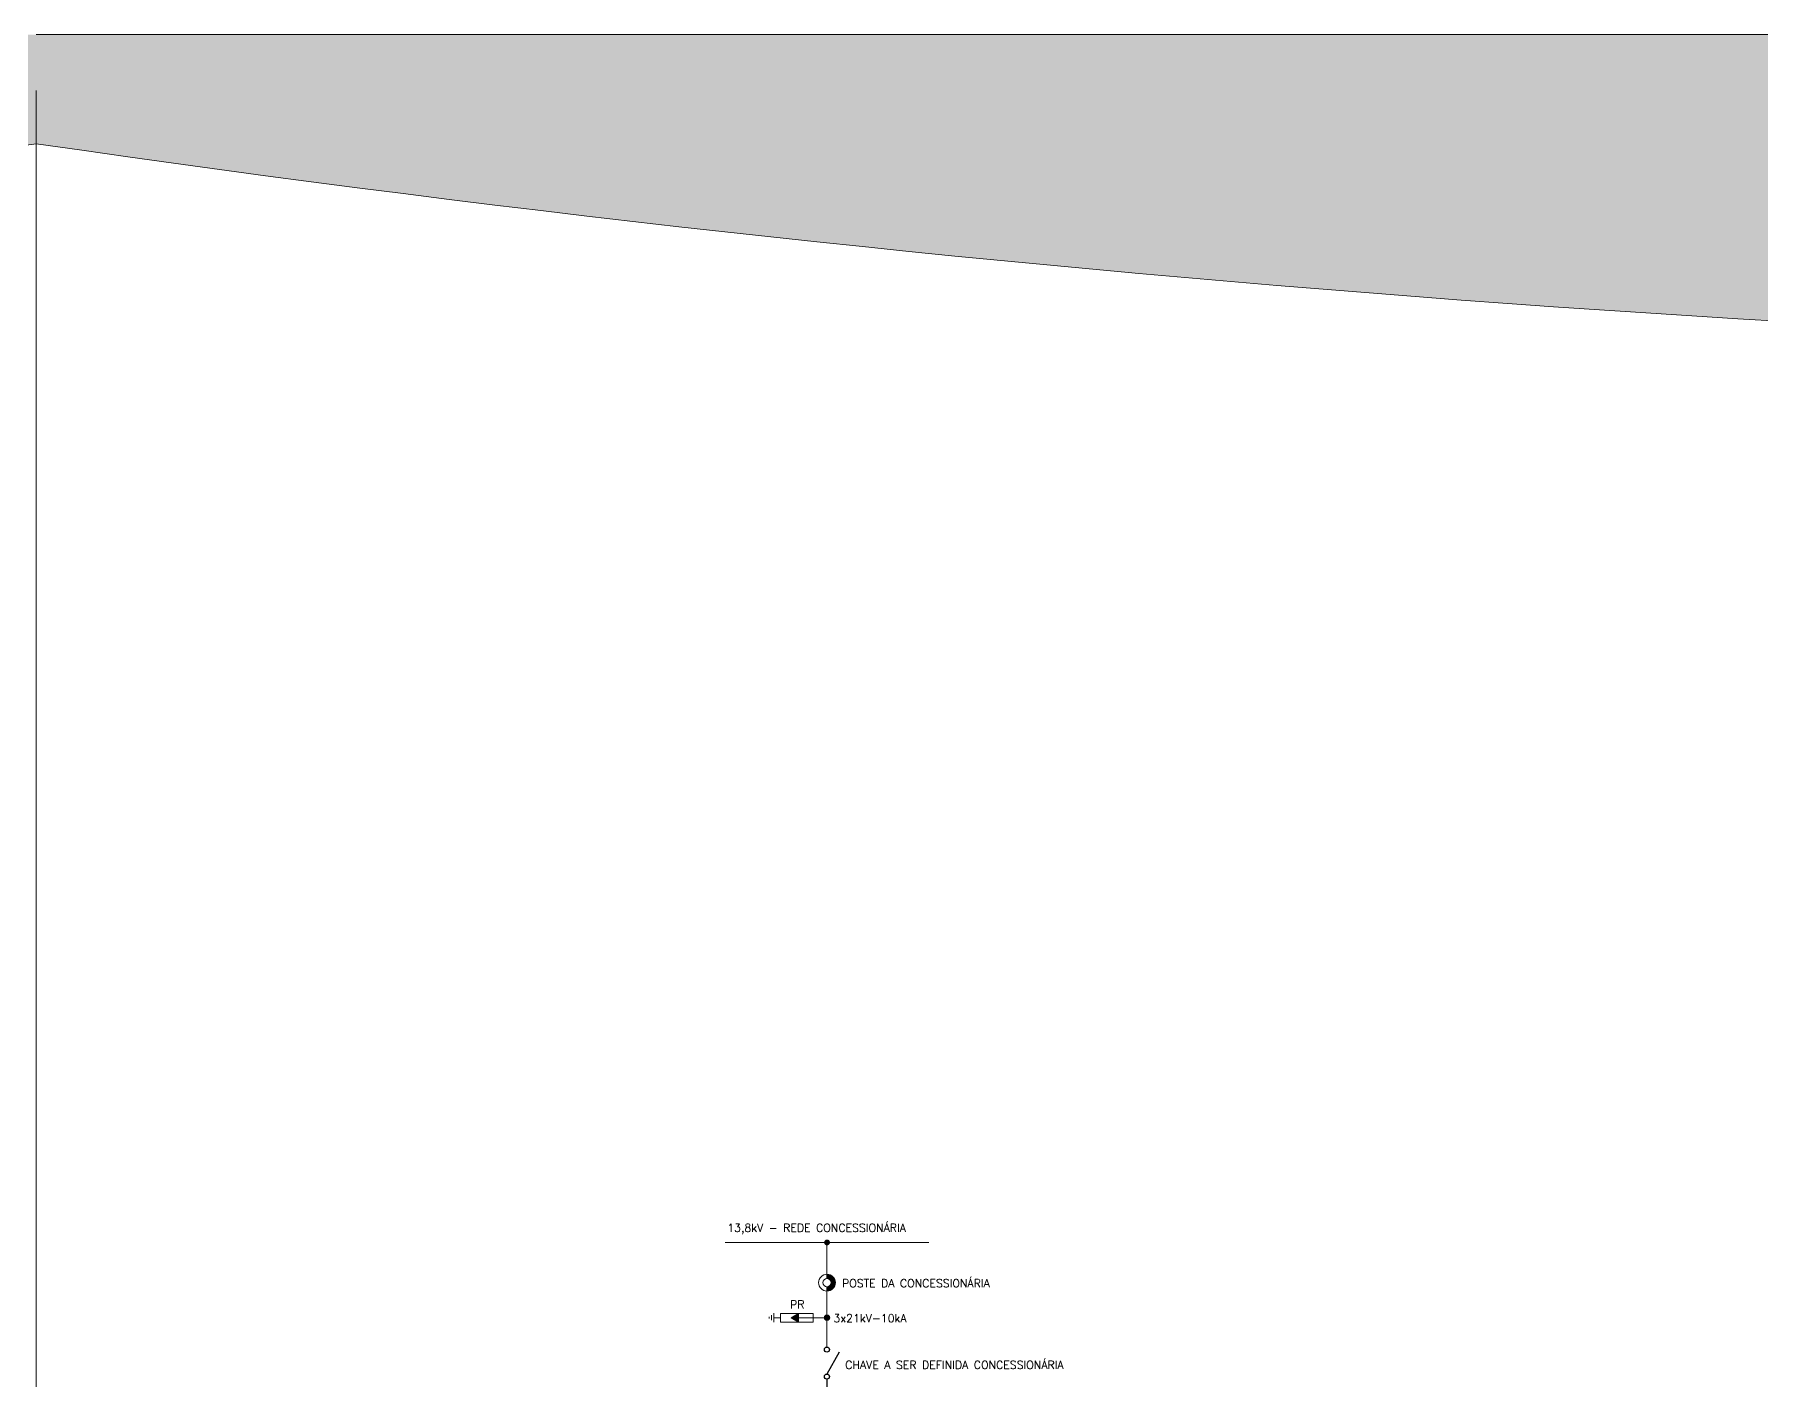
# Model space of a CAD drawing. Extents: x 2368 to 5238, y 905 to 1916.
# Drawn here: x 2595.09 to 2613.47, y 975.36 to 989.69 of the extents above; entities that cross this region are included whole.
import ezdxf

# ---------------------------------------------------------------- set-up
doc = ezdxf.new("R2010")
doc.units = 0
doc.header["$LTSCALE"] = 10
doc.linetypes.add('DASHEDX2', pattern=[38.1, 25.4, -12.7])
doc.layers.get('0').update_dxf_attribs({"linetype": 'CONTINUOUS'})
doc.layers.add('Eletroduto Elétrico', color=3, linetype='CONTINUOUS')
doc.layers.add('TEXTO', color=2, linetype='CONTINUOUS', lineweight=15)
doc.styles.add('CP', font='simplex.shx')

msp = doc.modelspace()

# ---------------------------------------------------------------- hatches: boundary and pattern name
at = {"layer": 'TEXTO', "linetype": 'ByBlock', "ltscale": 5}
h = msp.add_hatch(color=200, dxfattribs=at)
h.dxf.hatch_style = 1
h.paths.add_polyline_path([(2595.109, 988.525), (2595.109, 989.687), (2532.361, 989.687), (2532.361, 988.525, 0.07223)])
h = msp.add_hatch(color=200, dxfattribs=at)
h.dxf.hatch_style = 1
h.paths.add_polyline_path([(2657.857, 988.525), (2657.857, 989.687), (2595.109, 989.687), (2595.109, 988.525, 0.07223)])
at = {"layer": 'TEXTO'}
h = msp.add_hatch(color=1, dxfattribs=at)
h.dxf.hatch_style = 1
h.paths.add_polyline_path([(2603.615, 976.404, 0.414214), (2603.525, 976.494), (2603.525, 976.447, -0.414214), (2603.568, 976.404, -0.414214), (2603.525, 976.362), (2603.525, 976.315, 0.414214)])
at = {"layer": 'TEXTO', "ltscale": 0.4}
h = msp.add_hatch(color=1, dxfattribs=at)
h.dxf.hatch_style = 1
h.paths.add_polyline_path([(2603.221, 976.077), (2603.144, 976.031), (2603.221, 975.985)])
at = {"layer": 'TEXTO'}
h = msp.add_hatch(color=1, dxfattribs=at)
edge = h.paths.add_edge_path()
edge.add_arc((2603.525, 976.031), 0.0288, 143.1388, 503.1388)

# ---------------------------------------------------------------- linework, layer by layer
at = {"color": 1}
msp.add_line((2603.653, 975.664), (2603.525, 975.431), dxfattribs=at)
for centre in [(2603.525, 975.691), (2603.525, 975.404)]:
    msp.add_circle(centre, 0.027, dxfattribs=at)
at = {"layer": 'Eletroduto Elétrico', "color": 1, "ltscale": 0.4}
msp.add_line((2603.525, 975.377), (2603.525, 975.156), dxfattribs=at)
at = {"layer": 'TEXTO', "color": 200, "linetype": 'ByBlock', "ltscale": 5}
msp.add_line((2595.109, 989.687), (2657.823, 989.687), dxfattribs=at)
at = {"layer": 'TEXTO', "color": 200, "linetype": 'DASHEDX2', "ltscale": 50}
for p, q in [((2595.109, 989.092), (2595.109, 948.338)), ((2595.109, 948.338), (2595.109, 989.092))]:
    msp.add_line(p, q, dxfattribs=at)
at = {"layer": 'TEXTO', "color": 5}
msp.add_line((2604.609, 976.832), (2602.442, 976.832), dxfattribs=at)
at = {"layer": 'TEXTO', "color": 1}
for p, q in [((2603.525, 976.494), (2603.525, 976.832)), ((2603.525, 976.494), (2603.525, 976.447)), ((2603.525, 976.362), (2603.525, 976.315)), ((2603.525, 976.031), (2603.525, 976.315)), ((2603.525, 975.718), (2603.525, 976.002))]:
    msp.add_line(p, q, dxfattribs=at)
at = {"layer": 'TEXTO', "color": 1, "ltscale": 0.4}
for p, q in [((2602.911, 976.04), (2602.911, 976.023)), ((2602.934, 976.059), (2602.934, 976.003)), ((2602.958, 976.078), (2602.958, 975.984)), ((2603.029, 976.031), (2602.958, 976.031)), ((2603.221, 976.077), (2603.221, 975.985))]:
    msp.add_line(p, q, dxfattribs=at)
at = {"layer": 'TEXTO', "color": 1, "const_width": 0.0312}
msp.add_lwpolyline([(2603.51, 976.832, 1), (2603.541, 976.832, 1)], format="xyb", close=True, dxfattribs=at)
at = {"layer": 'TEXTO', "color": 1, "ltscale": 0.4}
msp.add_lwpolyline([(2603.029, 976.077), (2603.379, 976.077), (2603.379, 975.985), (2603.029, 975.985)], close=True, dxfattribs=at)
for points in [[(2603.221, 976.077), (2603.144, 976.031), (2603.221, 975.985)], [(2603.221, 976.031), (2603.379, 976.031), (2603.525, 976.031)]]:
    msp.add_lwpolyline(points, dxfattribs=at)
at = {"layer": 'TEXTO', "color": 1}
for centre, radius in [((2603.525, 976.404), 0.0893), ((2603.525, 976.404), 0.0429), ((2603.525, 976.031), 0.0288)]:
    msp.add_circle(centre, radius, dxfattribs=at)
at = {"layer": 'TEXTO', "color": 200, "linetype": 'ByBlock', "ltscale": 5}
for centre in [(2563.735, 1204.571), (2626.483, 1204.571)]:
    msp.add_arc(centre, 218.312, 261.73739, 278.26261, dxfattribs=at)

# ---------------------------------------------------------------- texts
at = {"layer": 'TEXTO', "color": 2, "lineweight": 9, "style": 'CP'}
msp.add_text('13,8kV - REDE CONCESSIONÁRIA', height=0.08513, dxfattribs=at).set_placement((2602.464, 976.945))
at = {"layer": 'TEXTO', "lineweight": 9, "style": 'CP'}
for s, height, p in [('POSTE DA CONCESSIONÁRIA', 0.08513, (2603.685, 976.355)), ('PR', 0.0851, (2603.132, 976.129)), ('3x21kV-10kA', 0.08513, (2603.594, 975.983)), ('CHAVE A SER DEFINIDA CONCESSIONÁRIA', 0.08513, (2603.719, 975.486))]:
    msp.add_text(s, height=height, dxfattribs=at).set_placement(p)

doc.saveas('drawing.dxf')
